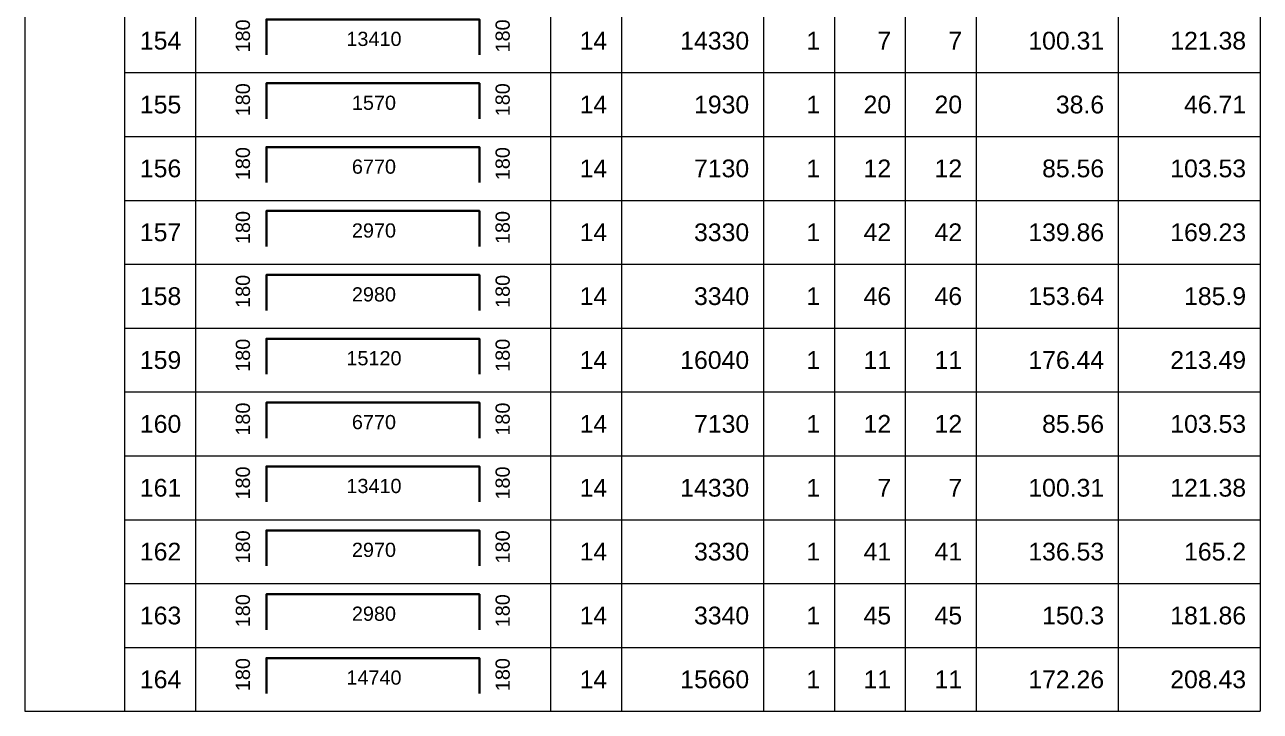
# Model space of a CAD drawing. Header units: millimetres. Extents: x -179076 to 505271, y -35502 to 114955.
# Drawn here: x -34433 to -17028, y -35502 to -25827 of the extents above; entities that cross this region are included whole.
import ezdxf
from ezdxf.enums import TextEntityAlignment as Align

# ---------------------------------------------------------------- set-up
doc = ezdxf.new("R2010")
doc.units = ezdxf.units.MM
for name, color, linetype, lineweight in [('NDC_S_REBAR', 4, 'Continuous', 35), ('NDC_S_VN TEXT', 7, 'Continuous', 20), ('NDC_Table', 3, 'Continuous', 20)]:
    doc.layers.add(name, color=color, linetype=linetype, lineweight=lineweight)
doc.styles.add('ARIAL', font='arial.ttf', dxfattribs={"width": 0.8})

# ---------------------------------------------------------------- blocks, each defined once
blk = doc.blocks.new('dang04')
at = {"layer": 'NDC_S_REBAR'}
blk.add_lwpolyline([(3405, -650), (3405, -150), (6405, -150), (6405, -650)], dxfattribs=at)
at = {"layer": 'NDC_Table'}
for p, q in [((0, 0), (0, -900)), ((1405, 0), (1405, -900)), ((2405, 0), (2405, -900)), ((7405, 0), (7405, -900)), ((8405, 0), (8405, -900)), ((10405, 0), (10405, -900)), ((11405, 0), (11405, -900)), ((12405, 0), (12405, -900)), ((13405, 0), (13405, -900)), ((15405, 0), (15405, -900)), ((17405, 0), (17405, -900)), ((1405, -900), (17405, -900))]:
    blk.add_line(p, q, dxfattribs=at)
at = {"layer": 'NDC_S_VN TEXT', "style": 'ARIAL'}
for p in [(3073, -150), (6733, -150)]:
    blk.add_attdef('D03', text='', height=200, rotation=90, dxfattribs=at).set_placement(p, align=Align.MIDDLE_RIGHT)
for p in [(2205, -450), (8205, -450), (10205, -450), (11205, -450), (12205, -450), (13205, -450), (15205, -450), (17205, -450)]:
    blk.add_attdef('D03', text='', height=250, dxfattribs=at).set_placement(p, align=Align.MIDDLE_RIGHT)
blk.add_attdef('D03', text='', height=200, dxfattribs=at).set_placement((4920, -425), align=Align.MIDDLE_CENTER)

msp = doc.modelspace()

# ---------------------------------------------------------------- linework, layer by layer
at = {"layer": 'NDC_Table'}
msp.add_line((-34433.5, -35502.3), (-33028.2, -35502.3), dxfattribs=at)

# ---------------------------------------------------------------- block references
ref = msp.add_blockref('dang04', (-34433.5, -25602.3), dxfattribs=at)
ref.add_attrib('D03', '154', dxfattribs={"layer": 'NDC_S_VN TEXT', "height": 250, "style": 'ARIAL'}).set_placement((-32228.2, -26052.3), align=Align.MIDDLE_RIGHT)
ref.add_attrib('D03', '180', dxfattribs={"layer": 'NDC_S_VN TEXT', "height": 200, "rotation": 90, "style": 'ARIAL'}).set_placement((-31360.1, -25752.3), align=Align.MIDDLE_RIGHT)
ref.add_attrib('D03', '13410', dxfattribs={"layer": 'NDC_S_VN TEXT', "height": 200, "style": 'ARIAL'}).set_placement((-29513.9, -26027), align=Align.MIDDLE_CENTER)
ref.add_attrib('D03', '180', dxfattribs={"layer": 'NDC_S_VN TEXT', "height": 200, "rotation": 90, "style": 'ARIAL'}).set_placement((-27701, -25752.3), align=Align.MIDDLE_RIGHT)
ref.add_attrib('D03', '14', dxfattribs={"layer": 'NDC_S_VN TEXT', "height": 250, "style": 'ARIAL'}).set_placement((-26228.2, -26052.3), align=Align.MIDDLE_RIGHT)
ref.add_attrib('D03', '14330', dxfattribs={"layer": 'NDC_S_VN TEXT', "height": 250, "style": 'ARIAL'}).set_placement((-24228.2, -26052.3), align=Align.MIDDLE_RIGHT)
ref.add_attrib('D03', '1', dxfattribs={"layer": 'NDC_S_VN TEXT', "height": 250, "style": 'ARIAL'}).set_placement((-23228.2, -26052.3), align=Align.MIDDLE_RIGHT)
ref.add_attrib('D03', '7', dxfattribs={"layer": 'NDC_S_VN TEXT', "height": 250, "style": 'ARIAL'}).set_placement((-22228.2, -26052.3), align=Align.MIDDLE_RIGHT)
ref.add_attrib('D03', '7', dxfattribs={"layer": 'NDC_S_VN TEXT', "height": 250, "style": 'ARIAL'}).set_placement((-21228.2, -26051.9), align=Align.MIDDLE_RIGHT)
ref.add_attrib('D03', '100.31', dxfattribs={"layer": 'NDC_S_VN TEXT', "height": 250, "style": 'ARIAL'}).set_placement((-19228.2, -26052.3), align=Align.MIDDLE_RIGHT)
ref.add_attrib('D03', '121.38', dxfattribs={"layer": 'NDC_S_VN TEXT', "height": 250, "style": 'ARIAL'}).set_placement((-17228.2, -26052.3), align=Align.MIDDLE_RIGHT)
ref = msp.add_blockref('dang04', (-34433.5, -26502.3), dxfattribs=at)
ref.add_attrib('D03', '155', dxfattribs={"layer": 'NDC_S_VN TEXT', "height": 250, "style": 'ARIAL'}).set_placement((-32228.2, -26952.3), align=Align.MIDDLE_RIGHT)
ref.add_attrib('D03', '180', dxfattribs={"layer": 'NDC_S_VN TEXT', "height": 200, "rotation": 90, "style": 'ARIAL'}).set_placement((-31360.1, -26652.3), align=Align.MIDDLE_RIGHT)
ref.add_attrib('D03', '1570', dxfattribs={"layer": 'NDC_S_VN TEXT', "height": 200, "style": 'ARIAL'}).set_placement((-29513.9, -26927), align=Align.MIDDLE_CENTER)
ref.add_attrib('D03', '180', dxfattribs={"layer": 'NDC_S_VN TEXT', "height": 200, "rotation": 90, "style": 'ARIAL'}).set_placement((-27701, -26652.3), align=Align.MIDDLE_RIGHT)
ref.add_attrib('D03', '14', dxfattribs={"layer": 'NDC_S_VN TEXT', "height": 250, "style": 'ARIAL'}).set_placement((-26228.2, -26952.3), align=Align.MIDDLE_RIGHT)
ref.add_attrib('D03', '1930', dxfattribs={"layer": 'NDC_S_VN TEXT', "height": 250, "style": 'ARIAL'}).set_placement((-24228.2, -26952.3), align=Align.MIDDLE_RIGHT)
ref.add_attrib('D03', '1', dxfattribs={"layer": 'NDC_S_VN TEXT', "height": 250, "style": 'ARIAL'}).set_placement((-23228.2, -26952.3), align=Align.MIDDLE_RIGHT)
ref.add_attrib('D03', '20', dxfattribs={"layer": 'NDC_S_VN TEXT', "height": 250, "style": 'ARIAL'}).set_placement((-22228.2, -26952.3), align=Align.MIDDLE_RIGHT)
ref.add_attrib('D03', '20', dxfattribs={"layer": 'NDC_S_VN TEXT', "height": 250, "style": 'ARIAL'}).set_placement((-21228.2, -26951.9), align=Align.MIDDLE_RIGHT)
ref.add_attrib('D03', '38.6', dxfattribs={"layer": 'NDC_S_VN TEXT', "height": 250, "style": 'ARIAL'}).set_placement((-19228.2, -26952.3), align=Align.MIDDLE_RIGHT)
ref.add_attrib('D03', '46.71', dxfattribs={"layer": 'NDC_S_VN TEXT', "height": 250, "style": 'ARIAL'}).set_placement((-17228.2, -26952.3), align=Align.MIDDLE_RIGHT)
ref = msp.add_blockref('dang04', (-34433.5, -27402.3), dxfattribs=at)
ref.add_attrib('D03', '156', dxfattribs={"layer": 'NDC_S_VN TEXT', "height": 250, "style": 'ARIAL'}).set_placement((-32228.2, -27852.3), align=Align.MIDDLE_RIGHT)
ref.add_attrib('D03', '180', dxfattribs={"layer": 'NDC_S_VN TEXT', "height": 200, "rotation": 90, "style": 'ARIAL'}).set_placement((-31360.1, -27552.3), align=Align.MIDDLE_RIGHT)
ref.add_attrib('D03', '6770', dxfattribs={"layer": 'NDC_S_VN TEXT', "height": 200, "style": 'ARIAL'}).set_placement((-29513.9, -27827), align=Align.MIDDLE_CENTER)
ref.add_attrib('D03', '180', dxfattribs={"layer": 'NDC_S_VN TEXT', "height": 200, "rotation": 90, "style": 'ARIAL'}).set_placement((-27701, -27552.3), align=Align.MIDDLE_RIGHT)
ref.add_attrib('D03', '14', dxfattribs={"layer": 'NDC_S_VN TEXT', "height": 250, "style": 'ARIAL'}).set_placement((-26228.2, -27852.3), align=Align.MIDDLE_RIGHT)
ref.add_attrib('D03', '7130', dxfattribs={"layer": 'NDC_S_VN TEXT', "height": 250, "style": 'ARIAL'}).set_placement((-24228.2, -27852.3), align=Align.MIDDLE_RIGHT)
ref.add_attrib('D03', '1', dxfattribs={"layer": 'NDC_S_VN TEXT', "height": 250, "style": 'ARIAL'}).set_placement((-23228.2, -27852.3), align=Align.MIDDLE_RIGHT)
ref.add_attrib('D03', '12', dxfattribs={"layer": 'NDC_S_VN TEXT', "height": 250, "style": 'ARIAL'}).set_placement((-22228.2, -27852.3), align=Align.MIDDLE_RIGHT)
ref.add_attrib('D03', '12', dxfattribs={"layer": 'NDC_S_VN TEXT', "height": 250, "style": 'ARIAL'}).set_placement((-21228.2, -27851.9), align=Align.MIDDLE_RIGHT)
ref.add_attrib('D03', '85.56', dxfattribs={"layer": 'NDC_S_VN TEXT', "height": 250, "style": 'ARIAL'}).set_placement((-19228.2, -27852.3), align=Align.MIDDLE_RIGHT)
ref.add_attrib('D03', '103.53', dxfattribs={"layer": 'NDC_S_VN TEXT', "height": 250, "style": 'ARIAL'}).set_placement((-17228.2, -27852.3), align=Align.MIDDLE_RIGHT)
ref = msp.add_blockref('dang04', (-34433.5, -28302.3), dxfattribs=at)
ref.add_attrib('D03', '157', dxfattribs={"layer": 'NDC_S_VN TEXT', "height": 250, "style": 'ARIAL'}).set_placement((-32228.2, -28752.3), align=Align.MIDDLE_RIGHT)
ref.add_attrib('D03', '180', dxfattribs={"layer": 'NDC_S_VN TEXT', "height": 200, "rotation": 90, "style": 'ARIAL'}).set_placement((-31360.1, -28452.3), align=Align.MIDDLE_RIGHT)
ref.add_attrib('D03', '2970', dxfattribs={"layer": 'NDC_S_VN TEXT', "height": 200, "style": 'ARIAL'}).set_placement((-29513.9, -28727), align=Align.MIDDLE_CENTER)
ref.add_attrib('D03', '180', dxfattribs={"layer": 'NDC_S_VN TEXT', "height": 200, "rotation": 90, "style": 'ARIAL'}).set_placement((-27701, -28452.3), align=Align.MIDDLE_RIGHT)
ref.add_attrib('D03', '14', dxfattribs={"layer": 'NDC_S_VN TEXT', "height": 250, "style": 'ARIAL'}).set_placement((-26228.2, -28752.3), align=Align.MIDDLE_RIGHT)
ref.add_attrib('D03', '3330', dxfattribs={"layer": 'NDC_S_VN TEXT', "height": 250, "style": 'ARIAL'}).set_placement((-24228.2, -28752.3), align=Align.MIDDLE_RIGHT)
ref.add_attrib('D03', '1', dxfattribs={"layer": 'NDC_S_VN TEXT', "height": 250, "style": 'ARIAL'}).set_placement((-23228.2, -28752.3), align=Align.MIDDLE_RIGHT)
ref.add_attrib('D03', '42', dxfattribs={"layer": 'NDC_S_VN TEXT', "height": 250, "style": 'ARIAL'}).set_placement((-22228.2, -28752.3), align=Align.MIDDLE_RIGHT)
ref.add_attrib('D03', '42', dxfattribs={"layer": 'NDC_S_VN TEXT', "height": 250, "style": 'ARIAL'}).set_placement((-21228.2, -28751.9), align=Align.MIDDLE_RIGHT)
ref.add_attrib('D03', '139.86', dxfattribs={"layer": 'NDC_S_VN TEXT', "height": 250, "style": 'ARIAL'}).set_placement((-19228.2, -28752.3), align=Align.MIDDLE_RIGHT)
ref.add_attrib('D03', '169.23', dxfattribs={"layer": 'NDC_S_VN TEXT', "height": 250, "style": 'ARIAL'}).set_placement((-17228.2, -28752.3), align=Align.MIDDLE_RIGHT)
ref = msp.add_blockref('dang04', (-34433.5, -29202.3), dxfattribs=at)
ref.add_attrib('D03', '158', dxfattribs={"layer": 'NDC_S_VN TEXT', "height": 250, "style": 'ARIAL'}).set_placement((-32228.2, -29652.3), align=Align.MIDDLE_RIGHT)
ref.add_attrib('D03', '180', dxfattribs={"layer": 'NDC_S_VN TEXT', "height": 200, "rotation": 90, "style": 'ARIAL'}).set_placement((-31360.1, -29352.3), align=Align.MIDDLE_RIGHT)
ref.add_attrib('D03', '2980', dxfattribs={"layer": 'NDC_S_VN TEXT', "height": 200, "style": 'ARIAL'}).set_placement((-29513.9, -29627), align=Align.MIDDLE_CENTER)
ref.add_attrib('D03', '180', dxfattribs={"layer": 'NDC_S_VN TEXT', "height": 200, "rotation": 90, "style": 'ARIAL'}).set_placement((-27701, -29352.3), align=Align.MIDDLE_RIGHT)
ref.add_attrib('D03', '14', dxfattribs={"layer": 'NDC_S_VN TEXT', "height": 250, "style": 'ARIAL'}).set_placement((-26228.2, -29652.3), align=Align.MIDDLE_RIGHT)
ref.add_attrib('D03', '3340', dxfattribs={"layer": 'NDC_S_VN TEXT', "height": 250, "style": 'ARIAL'}).set_placement((-24228.2, -29652.3), align=Align.MIDDLE_RIGHT)
ref.add_attrib('D03', '1', dxfattribs={"layer": 'NDC_S_VN TEXT', "height": 250, "style": 'ARIAL'}).set_placement((-23228.2, -29652.3), align=Align.MIDDLE_RIGHT)
ref.add_attrib('D03', '46', dxfattribs={"layer": 'NDC_S_VN TEXT', "height": 250, "style": 'ARIAL'}).set_placement((-22228.2, -29652.3), align=Align.MIDDLE_RIGHT)
ref.add_attrib('D03', '46', dxfattribs={"layer": 'NDC_S_VN TEXT', "height": 250, "style": 'ARIAL'}).set_placement((-21228.2, -29651.9), align=Align.MIDDLE_RIGHT)
ref.add_attrib('D03', '153.64', dxfattribs={"layer": 'NDC_S_VN TEXT', "height": 250, "style": 'ARIAL'}).set_placement((-19228.2, -29652.3), align=Align.MIDDLE_RIGHT)
ref.add_attrib('D03', '185.9', dxfattribs={"layer": 'NDC_S_VN TEXT', "height": 250, "style": 'ARIAL'}).set_placement((-17228.2, -29652.3), align=Align.MIDDLE_RIGHT)
ref = msp.add_blockref('dang04', (-34433.5, -30102.3), dxfattribs=at)
ref.add_attrib('D03', '159', dxfattribs={"layer": 'NDC_S_VN TEXT', "height": 250, "style": 'ARIAL'}).set_placement((-32228.2, -30552.3), align=Align.MIDDLE_RIGHT)
ref.add_attrib('D03', '180', dxfattribs={"layer": 'NDC_S_VN TEXT', "height": 200, "rotation": 90, "style": 'ARIAL'}).set_placement((-31360.1, -30252.3), align=Align.MIDDLE_RIGHT)
ref.add_attrib('D03', '15120', dxfattribs={"layer": 'NDC_S_VN TEXT', "height": 200, "style": 'ARIAL'}).set_placement((-29513.9, -30527), align=Align.MIDDLE_CENTER)
ref.add_attrib('D03', '180', dxfattribs={"layer": 'NDC_S_VN TEXT', "height": 200, "rotation": 90, "style": 'ARIAL'}).set_placement((-27701, -30252.3), align=Align.MIDDLE_RIGHT)
ref.add_attrib('D03', '14', dxfattribs={"layer": 'NDC_S_VN TEXT', "height": 250, "style": 'ARIAL'}).set_placement((-26228.2, -30552.3), align=Align.MIDDLE_RIGHT)
ref.add_attrib('D03', '16040', dxfattribs={"layer": 'NDC_S_VN TEXT', "height": 250, "style": 'ARIAL'}).set_placement((-24228.2, -30552.3), align=Align.MIDDLE_RIGHT)
ref.add_attrib('D03', '1', dxfattribs={"layer": 'NDC_S_VN TEXT', "height": 250, "style": 'ARIAL'}).set_placement((-23228.2, -30552.3), align=Align.MIDDLE_RIGHT)
ref.add_attrib('D03', '11', dxfattribs={"layer": 'NDC_S_VN TEXT', "height": 250, "style": 'ARIAL'}).set_placement((-22228.2, -30552.3), align=Align.MIDDLE_RIGHT)
ref.add_attrib('D03', '11', dxfattribs={"layer": 'NDC_S_VN TEXT', "height": 250, "style": 'ARIAL'}).set_placement((-21228.2, -30551.9), align=Align.MIDDLE_RIGHT)
ref.add_attrib('D03', '176.44', dxfattribs={"layer": 'NDC_S_VN TEXT', "height": 250, "style": 'ARIAL'}).set_placement((-19228.2, -30552.3), align=Align.MIDDLE_RIGHT)
ref.add_attrib('D03', '213.49', dxfattribs={"layer": 'NDC_S_VN TEXT', "height": 250, "style": 'ARIAL'}).set_placement((-17228.2, -30552.3), align=Align.MIDDLE_RIGHT)
ref = msp.add_blockref('dang04', (-34433.5, -31002.3), dxfattribs=at)
ref.add_attrib('D03', '160', dxfattribs={"layer": 'NDC_S_VN TEXT', "height": 250, "style": 'ARIAL'}).set_placement((-32228.2, -31452.3), align=Align.MIDDLE_RIGHT)
ref.add_attrib('D03', '180', dxfattribs={"layer": 'NDC_S_VN TEXT', "height": 200, "rotation": 90, "style": 'ARIAL'}).set_placement((-31360.1, -31152.3), align=Align.MIDDLE_RIGHT)
ref.add_attrib('D03', '6770', dxfattribs={"layer": 'NDC_S_VN TEXT', "height": 200, "style": 'ARIAL'}).set_placement((-29513.9, -31427), align=Align.MIDDLE_CENTER)
ref.add_attrib('D03', '180', dxfattribs={"layer": 'NDC_S_VN TEXT', "height": 200, "rotation": 90, "style": 'ARIAL'}).set_placement((-27701, -31152.3), align=Align.MIDDLE_RIGHT)
ref.add_attrib('D03', '14', dxfattribs={"layer": 'NDC_S_VN TEXT', "height": 250, "style": 'ARIAL'}).set_placement((-26228.2, -31452.3), align=Align.MIDDLE_RIGHT)
ref.add_attrib('D03', '7130', dxfattribs={"layer": 'NDC_S_VN TEXT', "height": 250, "style": 'ARIAL'}).set_placement((-24228.2, -31452.3), align=Align.MIDDLE_RIGHT)
ref.add_attrib('D03', '1', dxfattribs={"layer": 'NDC_S_VN TEXT', "height": 250, "style": 'ARIAL'}).set_placement((-23228.2, -31452.3), align=Align.MIDDLE_RIGHT)
ref.add_attrib('D03', '12', dxfattribs={"layer": 'NDC_S_VN TEXT', "height": 250, "style": 'ARIAL'}).set_placement((-22228.2, -31452.3), align=Align.MIDDLE_RIGHT)
ref.add_attrib('D03', '12', dxfattribs={"layer": 'NDC_S_VN TEXT', "height": 250, "style": 'ARIAL'}).set_placement((-21228.2, -31451.9), align=Align.MIDDLE_RIGHT)
ref.add_attrib('D03', '85.56', dxfattribs={"layer": 'NDC_S_VN TEXT', "height": 250, "style": 'ARIAL'}).set_placement((-19228.2, -31452.3), align=Align.MIDDLE_RIGHT)
ref.add_attrib('D03', '103.53', dxfattribs={"layer": 'NDC_S_VN TEXT', "height": 250, "style": 'ARIAL'}).set_placement((-17228.2, -31452.3), align=Align.MIDDLE_RIGHT)
ref = msp.add_blockref('dang04', (-34433.5, -31902.3), dxfattribs=at)
ref.add_attrib('D03', '161', dxfattribs={"layer": 'NDC_S_VN TEXT', "height": 250, "style": 'ARIAL'}).set_placement((-32228.2, -32352.3), align=Align.MIDDLE_RIGHT)
ref.add_attrib('D03', '180', dxfattribs={"layer": 'NDC_S_VN TEXT', "height": 200, "rotation": 90, "style": 'ARIAL'}).set_placement((-31360.1, -32052.3), align=Align.MIDDLE_RIGHT)
ref.add_attrib('D03', '13410', dxfattribs={"layer": 'NDC_S_VN TEXT', "height": 200, "style": 'ARIAL'}).set_placement((-29513.9, -32327), align=Align.MIDDLE_CENTER)
ref.add_attrib('D03', '180', dxfattribs={"layer": 'NDC_S_VN TEXT', "height": 200, "rotation": 90, "style": 'ARIAL'}).set_placement((-27701, -32052.3), align=Align.MIDDLE_RIGHT)
ref.add_attrib('D03', '14', dxfattribs={"layer": 'NDC_S_VN TEXT', "height": 250, "style": 'ARIAL'}).set_placement((-26228.2, -32352.3), align=Align.MIDDLE_RIGHT)
ref.add_attrib('D03', '14330', dxfattribs={"layer": 'NDC_S_VN TEXT', "height": 250, "style": 'ARIAL'}).set_placement((-24228.2, -32352.3), align=Align.MIDDLE_RIGHT)
ref.add_attrib('D03', '1', dxfattribs={"layer": 'NDC_S_VN TEXT', "height": 250, "style": 'ARIAL'}).set_placement((-23228.2, -32352.3), align=Align.MIDDLE_RIGHT)
ref.add_attrib('D03', '7', dxfattribs={"layer": 'NDC_S_VN TEXT', "height": 250, "style": 'ARIAL'}).set_placement((-22228.2, -32352.3), align=Align.MIDDLE_RIGHT)
ref.add_attrib('D03', '7', dxfattribs={"layer": 'NDC_S_VN TEXT', "height": 250, "style": 'ARIAL'}).set_placement((-21228.2, -32351.9), align=Align.MIDDLE_RIGHT)
ref.add_attrib('D03', '100.31', dxfattribs={"layer": 'NDC_S_VN TEXT', "height": 250, "style": 'ARIAL'}).set_placement((-19228.2, -32352.3), align=Align.MIDDLE_RIGHT)
ref.add_attrib('D03', '121.38', dxfattribs={"layer": 'NDC_S_VN TEXT', "height": 250, "style": 'ARIAL'}).set_placement((-17228.2, -32352.3), align=Align.MIDDLE_RIGHT)
ref = msp.add_blockref('dang04', (-34433.5, -32802.3), dxfattribs=at)
ref.add_attrib('D03', '162', dxfattribs={"layer": 'NDC_S_VN TEXT', "height": 250, "style": 'ARIAL'}).set_placement((-32228.2, -33252.3), align=Align.MIDDLE_RIGHT)
ref.add_attrib('D03', '180', dxfattribs={"layer": 'NDC_S_VN TEXT', "height": 200, "rotation": 90, "style": 'ARIAL'}).set_placement((-31360.1, -32952.3), align=Align.MIDDLE_RIGHT)
ref.add_attrib('D03', '2970', dxfattribs={"layer": 'NDC_S_VN TEXT', "height": 200, "style": 'ARIAL'}).set_placement((-29513.9, -33227), align=Align.MIDDLE_CENTER)
ref.add_attrib('D03', '180', dxfattribs={"layer": 'NDC_S_VN TEXT', "height": 200, "rotation": 90, "style": 'ARIAL'}).set_placement((-27701, -32952.3), align=Align.MIDDLE_RIGHT)
ref.add_attrib('D03', '14', dxfattribs={"layer": 'NDC_S_VN TEXT', "height": 250, "style": 'ARIAL'}).set_placement((-26228.2, -33252.3), align=Align.MIDDLE_RIGHT)
ref.add_attrib('D03', '3330', dxfattribs={"layer": 'NDC_S_VN TEXT', "height": 250, "style": 'ARIAL'}).set_placement((-24228.2, -33252.3), align=Align.MIDDLE_RIGHT)
ref.add_attrib('D03', '1', dxfattribs={"layer": 'NDC_S_VN TEXT', "height": 250, "style": 'ARIAL'}).set_placement((-23228.2, -33252.3), align=Align.MIDDLE_RIGHT)
ref.add_attrib('D03', '41', dxfattribs={"layer": 'NDC_S_VN TEXT', "height": 250, "style": 'ARIAL'}).set_placement((-22228.2, -33252.3), align=Align.MIDDLE_RIGHT)
ref.add_attrib('D03', '41', dxfattribs={"layer": 'NDC_S_VN TEXT', "height": 250, "style": 'ARIAL'}).set_placement((-21228.2, -33251.9), align=Align.MIDDLE_RIGHT)
ref.add_attrib('D03', '136.53', dxfattribs={"layer": 'NDC_S_VN TEXT', "height": 250, "style": 'ARIAL'}).set_placement((-19228.2, -33252.3), align=Align.MIDDLE_RIGHT)
ref.add_attrib('D03', '165.2', dxfattribs={"layer": 'NDC_S_VN TEXT', "height": 250, "style": 'ARIAL'}).set_placement((-17228.2, -33252.3), align=Align.MIDDLE_RIGHT)
ref = msp.add_blockref('dang04', (-34433.5, -33702.3), dxfattribs=at)
ref.add_attrib('D03', '163', dxfattribs={"layer": 'NDC_S_VN TEXT', "height": 250, "style": 'ARIAL'}).set_placement((-32228.2, -34152.3), align=Align.MIDDLE_RIGHT)
ref.add_attrib('D03', '180', dxfattribs={"layer": 'NDC_S_VN TEXT', "height": 200, "rotation": 90, "style": 'ARIAL'}).set_placement((-31360.1, -33852.3), align=Align.MIDDLE_RIGHT)
ref.add_attrib('D03', '2980', dxfattribs={"layer": 'NDC_S_VN TEXT', "height": 200, "style": 'ARIAL'}).set_placement((-29513.9, -34127), align=Align.MIDDLE_CENTER)
ref.add_attrib('D03', '180', dxfattribs={"layer": 'NDC_S_VN TEXT', "height": 200, "rotation": 90, "style": 'ARIAL'}).set_placement((-27701, -33852.3), align=Align.MIDDLE_RIGHT)
ref.add_attrib('D03', '14', dxfattribs={"layer": 'NDC_S_VN TEXT', "height": 250, "style": 'ARIAL'}).set_placement((-26228.2, -34152.3), align=Align.MIDDLE_RIGHT)
ref.add_attrib('D03', '3340', dxfattribs={"layer": 'NDC_S_VN TEXT', "height": 250, "style": 'ARIAL'}).set_placement((-24228.2, -34152.3), align=Align.MIDDLE_RIGHT)
ref.add_attrib('D03', '1', dxfattribs={"layer": 'NDC_S_VN TEXT', "height": 250, "style": 'ARIAL'}).set_placement((-23228.2, -34152.3), align=Align.MIDDLE_RIGHT)
ref.add_attrib('D03', '45', dxfattribs={"layer": 'NDC_S_VN TEXT', "height": 250, "style": 'ARIAL'}).set_placement((-22228.2, -34152.3), align=Align.MIDDLE_RIGHT)
ref.add_attrib('D03', '45', dxfattribs={"layer": 'NDC_S_VN TEXT', "height": 250, "style": 'ARIAL'}).set_placement((-21228.2, -34151.9), align=Align.MIDDLE_RIGHT)
ref.add_attrib('D03', '150.3', dxfattribs={"layer": 'NDC_S_VN TEXT', "height": 250, "style": 'ARIAL'}).set_placement((-19228.2, -34152.3), align=Align.MIDDLE_RIGHT)
ref.add_attrib('D03', '181.86', dxfattribs={"layer": 'NDC_S_VN TEXT', "height": 250, "style": 'ARIAL'}).set_placement((-17228.2, -34152.3), align=Align.MIDDLE_RIGHT)
ref = msp.add_blockref('dang04', (-34433.5, -34602.3), dxfattribs=at)
ref.add_attrib('D03', '164', dxfattribs={"layer": 'NDC_S_VN TEXT', "height": 250, "style": 'ARIAL'}).set_placement((-32228.2, -35052.3), align=Align.MIDDLE_RIGHT)
ref.add_attrib('D03', '180', dxfattribs={"layer": 'NDC_S_VN TEXT', "height": 200, "rotation": 90, "style": 'ARIAL'}).set_placement((-31360.1, -34752.3), align=Align.MIDDLE_RIGHT)
ref.add_attrib('D03', '14740', dxfattribs={"layer": 'NDC_S_VN TEXT', "height": 200, "style": 'ARIAL'}).set_placement((-29513.9, -35027), align=Align.MIDDLE_CENTER)
ref.add_attrib('D03', '180', dxfattribs={"layer": 'NDC_S_VN TEXT', "height": 200, "rotation": 90, "style": 'ARIAL'}).set_placement((-27701, -34752.3), align=Align.MIDDLE_RIGHT)
ref.add_attrib('D03', '14', dxfattribs={"layer": 'NDC_S_VN TEXT', "height": 250, "style": 'ARIAL'}).set_placement((-26228.2, -35052.3), align=Align.MIDDLE_RIGHT)
ref.add_attrib('D03', '15660', dxfattribs={"layer": 'NDC_S_VN TEXT', "height": 250, "style": 'ARIAL'}).set_placement((-24228.2, -35052.3), align=Align.MIDDLE_RIGHT)
ref.add_attrib('D03', '1', dxfattribs={"layer": 'NDC_S_VN TEXT', "height": 250, "style": 'ARIAL'}).set_placement((-23228.2, -35052.3), align=Align.MIDDLE_RIGHT)
ref.add_attrib('D03', '11', dxfattribs={"layer": 'NDC_S_VN TEXT', "height": 250, "style": 'ARIAL'}).set_placement((-22228.2, -35052.3), align=Align.MIDDLE_RIGHT)
ref.add_attrib('D03', '11', dxfattribs={"layer": 'NDC_S_VN TEXT', "height": 250, "style": 'ARIAL'}).set_placement((-21228.2, -35051.9), align=Align.MIDDLE_RIGHT)
ref.add_attrib('D03', '172.26', dxfattribs={"layer": 'NDC_S_VN TEXT', "height": 250, "style": 'ARIAL'}).set_placement((-19228.2, -35052.3), align=Align.MIDDLE_RIGHT)
ref.add_attrib('D03', '208.43', dxfattribs={"layer": 'NDC_S_VN TEXT', "height": 250, "style": 'ARIAL'}).set_placement((-17228.2, -35052.3), align=Align.MIDDLE_RIGHT)

doc.saveas('drawing.dxf')
